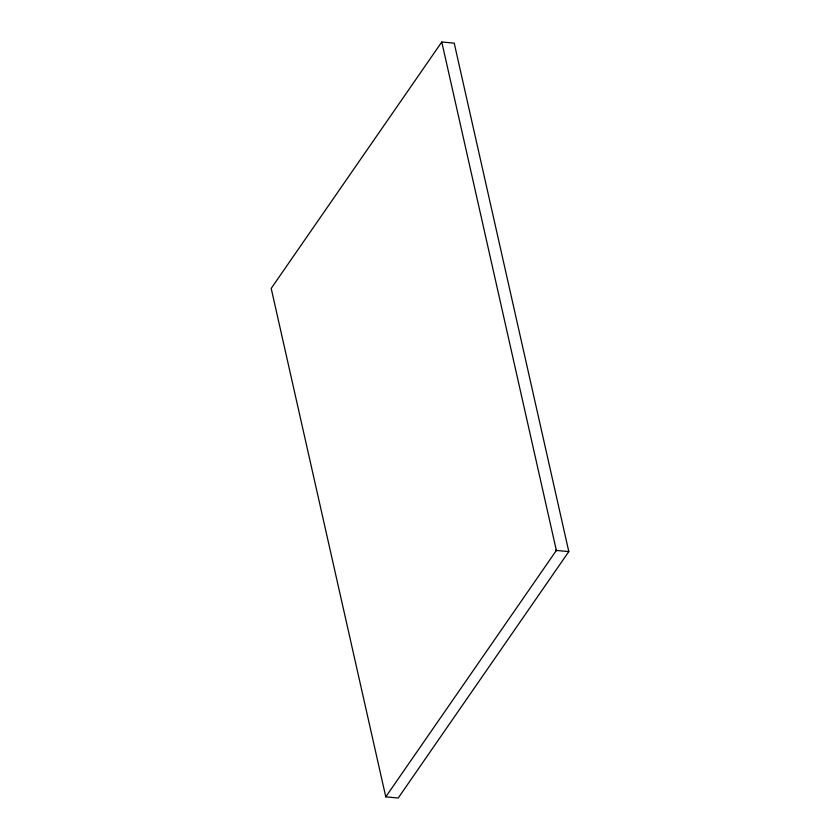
<?xml version="1.0" encoding="UTF-8"?>
<svg xmlns="http://www.w3.org/2000/svg" width="840" height="840" viewBox="0 0 840 840"><rect width="100%" height="100%" fill="white"/><g stroke="black" fill="none" stroke-linecap="round" stroke-linejoin="round"><path stroke-width="1.26" d="M441.777 42L271.194 288.414L385.781 796.856L398.223 798L568.806 551.586L454.219 43.145L441.777 42L556.364 550.442L385.781 796.856M556.206 549.738L556.017 550.935M556.364 550.442L568.806 551.586"/></g></svg>
